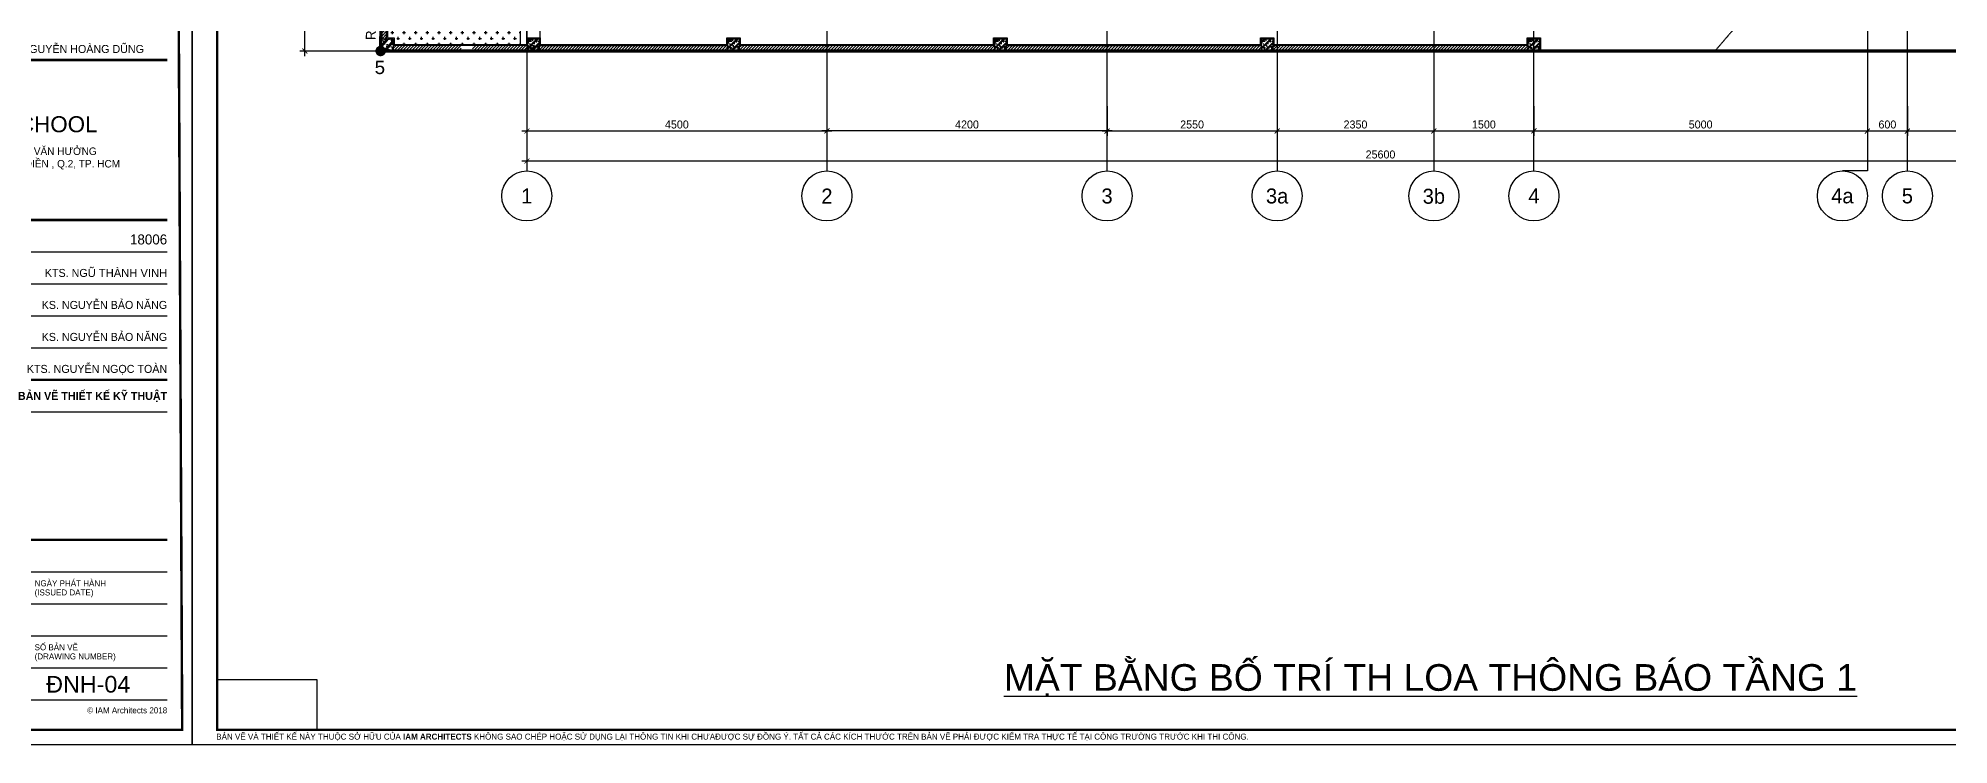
# Model space of a CAD drawing. Header units: inches. Extents: x 1721084 to 1854744, y 225101 to 488646.
# Drawn here: x 1807875 to 1836521, y 351101 to 361703 of the extents above; entities that cross this region are included whole.
import ezdxf
from ezdxf.enums import TextEntityAlignment as Align
from ezdxf.xclip import XClip

# ---------------------------------------------------------------- set-up
doc = ezdxf.new("R2010")
doc.units = ezdxf.units.IN
doc.header["$MEASUREMENT"] = 0
doc.header["$XCLIPFRAME"] = 0
for name, pattern in [('X-PL-GF$0$X-GRID-T1$0$CENTER2', [1.125, 0.75, -0.125, 0.125, -0.125]), ('X-PL-GF$0$X-PL-GF$0$DASHDOTX2', [2, 1, -0.5, 0, -0.5]), ('X-PL-GF$0$X-PL-GF$0$DASHED', [0.75, 0.5, -0.25])]:
    doc.linetypes.add(name, pattern=pattern)
for name, color, linetype in [('A-ANNO-DIM 100', 252, 'Continuous'), ('I.A.M TITLEBLOCK - A2 -H$0$A-TBLK-TEXT', 250, 'Continuous'), ('TEXT', 9, 'Continuous'), ('X-PL-GF$0$X-GRID-T1$0$A-ANNO-DIM 75', 2, 'Continuous'), ('X-PL-GF$0$X-GRID-T1$0$A-GRID', 9, 'X-PL-GF$0$X-GRID-T1$0$CENTER2'), ('X-PL-GF$0$X-GRID-T1$0$A-GRID-SYMB', 5, 'Continuous'), ('X-PL-GF$0$X-PL-GF$0$A-ANNO-DIM 75', 250, 'Continuous'), ('X-PL-GF$0$X-PL-GF$0$A-ANNO-RNAM', 250, 'Continuous'), ('X-PL-GF$0$X-PL-GF$0$A-FLOR', 250, 'Continuous'), ('X-PL-GF$0$X-PL-GF$0$A-FLOR-COLS-CONC', 250, 'Continuous'), ('X-PL-GF$0$X-PL-GF$0$A-FLOR-PATT', 250, 'Continuous'), ('X-PL-GF$0$X-PL-GF$0$A-FLOR-WALL', 250, 'Continuous'), ('X-PL-GF$0$X-PL-GF$0$A-FLOR-WALL-FNSH', 250, 'Continuous'), ('X-PL-GF$0$X-PL-GF$0$A-LAND-GRAS', 89, 'Continuous'), ('X-PL-GF$0$X-PL-GF$0$A-SECT-PATT', 250, 'Continuous'), ('X-PL-GF$0$X-PL-GF$0$A-XREF', 250, 'Continuous'), ('X-PL-GF$0$X-PL-GF$0$B-RanhHienTrang', 250, 'Continuous'), ('X-PL-GF$0$X-PL-GF$0$CGXD', 250, 'Continuous')]:
    doc.layers.add(name, color=color, linetype=linetype)
doc.layers.add('X-PL-GF$0$X-PL-GF$0$B-SoHieuDiem', color=250, linetype='Continuous', plot=False)
doc.layers.add('X-PL-GF$0$X-PL-GF$0$B-SoHieuDiem1', color=250, linetype='Continuous', plot=False)
doc.styles.add('ARIAL', font='arial.ttf')
doc.styles.add('I.A.M TITLEBLOCK - A2 -H$0$TITLE BLOCK', font='arial.ttf')
doc.styles.add('X-PL-GF$0$X-GRID-T1$0$HDUNGARC', font='vn_vni.shx')
doc.styles.add('X-PL-GF$0$X-GRID-T1$0$SYMBTEXT', font='VAVON_.TTF')
doc.styles.add('X-PL-GF$0$X-PL-GF$0$HDUNGARC', font='vn_vni.shx')
doc.styles.add('X-PL-GF$0$X-PL-GF$0$SYMBTEXT', font='VAVON_.TTF')
doc.styles.add('X-PL-GF$0$X-PL-GF$0$VHELVEB', font='VHELVEB0.TTF')
doc.dimstyles.new('X-PL-GF$0$X-GRID-T1$0$DIM-75', dxfattribs={"dimscale": 75, "dimtxt": 1.6, "dimasz": 1, "dimexe": 1, "dimexo": 1, "dimgap": 0.5, "dimtad": 1, "dimdec": 0, "dimzin": 0, "dimdsep": 46, "dimtxsty": 'X-PL-GF$0$X-GRID-T1$0$HDUNGARC', "dimblk": 'X-PL-GF$0$X-GRID-T1$0$_ArchTick', "dimcen": 2, "dimdle": 1, "dimclrd": 256, "dimclre": 9, "dimclrt": 3, "dimadec": 0, "dimazin": 0, "dimtfac": 1, "dimtdec": 0, "dimtix": 1, "dimtmove": 2, "dimatfit": 2, "dimfxl": 1, "dimtolj": 1, "dimtzin": 0, "dimarcsym": 2})
doc.dimstyles.new('X-PL-GF$0$X-PL-GF$0$DIM-75', dxfattribs={"dimscale": 75, "dimtxt": 1.8, "dimasz": 1, "dimexe": 1, "dimexo": 1, "dimgap": 0.5, "dimtad": 1, "dimdec": 0, "dimzin": 0, "dimdsep": 46, "dimtxsty": 'X-PL-GF$0$X-PL-GF$0$HDUNGARC', "dimblk": 'X-PL-GF$0$X-PL-GF$0$_ArchTick', "dimcen": 2, "dimdle": 1, "dimclrd": 256, "dimclre": 9, "dimclrt": 3, "dimadec": 0, "dimazin": 0, "dimtfac": 1, "dimtdec": 0, "dimtix": 1, "dimtmove": 2, "dimatfit": 2, "dimfxl": 1, "dimtolj": 1, "dimtzin": 0, "dimarcsym": 2})
pattern_1 = [(45, (0, -797.414), (-22.09709, 22.09709), [])]

# ---------------------------------------------------------------- blocks, each defined once
blk = doc.blocks.new('X-PL-GF$0$X-GRID-T1$0$SYMB-GRID')
blk.add_circle((0, 0), 5)
at = {"color": 2, "style": 'X-PL-GF$0$X-GRID-T1$0$SYMBTEXT', "flags": 4}
blk.add_attdef('NUM', text='', height=3, dxfattribs=at).set_placement((0, 0), align=Align.MIDDLE)
blk = doc.blocks.new('X-PL-GF$0$X-GRID-T1$0$_ArchTick')
at = {"color": 0, "linetype": 'ByBlock', "const_width": 0.15}
blk.add_lwpolyline([(-0.5, -0.48), (0.5, 0.52)], dxfattribs=at)
blk = doc.blocks.new('*D254')
at = {"layer": 'Defpoints', "color": 0, "transparency": 16777216}
for p in [(0, -3750), (4500, -3750), (4500, -4200)]:
    blk.add_point(p, dxfattribs=at)
at = {"layer": 'X-PL-GF$0$X-GRID-T1$0$A-ANNO-DIM 75', "color": 9, "lineweight": -2, "transparency": 16777216}
for p, q in [((0, -3825), (0, -4275)), ((4500, -3825), (4500, -4275))]:
    blk.add_line(p, q, dxfattribs=at)
at = {"layer": 'X-PL-GF$0$X-GRID-T1$0$A-ANNO-DIM 75', "lineweight": -2, "transparency": 16777216}
blk.add_line((-75, -4200), (4575, -4200), dxfattribs=at)
at = {"layer": 'X-PL-GF$0$X-GRID-T1$0$A-ANNO-DIM 75', "lineweight": -2, "transparency": 16777216, "xscale": 75, "yscale": 75, "zscale": 75, "rotation": 180}
blk.add_blockref('X-PL-GF$0$X-GRID-T1$0$_ArchTick', (0, -4200), dxfattribs=at)
at = {"layer": 'X-PL-GF$0$X-GRID-T1$0$A-ANNO-DIM 75', "lineweight": -2, "transparency": 16777216, "xscale": 75, "yscale": 75, "zscale": 75}
blk.add_blockref('X-PL-GF$0$X-GRID-T1$0$_ArchTick', (4500, -4200), dxfattribs=at)
at = {"layer": 'X-PL-GF$0$X-GRID-T1$0$A-ANNO-DIM 75', "color": 3, "transparency": 16777216, "insert": (2250, -4103), "char_height": 120, "attachment_point": 5, "style": 'X-PL-GF$0$X-GRID-T1$0$HDUNGARC'}
blk.add_mtext('\\A1;4500', dxfattribs=at)
blk = doc.blocks.new('*D255')
at = {"layer": 'Defpoints', "color": 0, "transparency": 16777216}
for p in [(8700, -3750), (11250, -3750), (11250, -4200)]:
    blk.add_point(p, dxfattribs=at)
at = {"layer": 'X-PL-GF$0$X-GRID-T1$0$A-ANNO-DIM 75', "color": 9, "lineweight": -2, "transparency": 16777216}
for p, q in [((8700, -3825), (8700, -4275)), ((11250, -3825), (11250, -4275))]:
    blk.add_line(p, q, dxfattribs=at)
at = {"layer": 'X-PL-GF$0$X-GRID-T1$0$A-ANNO-DIM 75', "lineweight": -2, "transparency": 16777216}
blk.add_line((8625, -4200), (11325, -4200), dxfattribs=at)
at = {"layer": 'X-PL-GF$0$X-GRID-T1$0$A-ANNO-DIM 75', "lineweight": -2, "transparency": 16777216, "xscale": 75, "yscale": 75, "zscale": 75, "rotation": 180}
blk.add_blockref('X-PL-GF$0$X-GRID-T1$0$_ArchTick', (8700, -4200), dxfattribs=at)
at = {"layer": 'X-PL-GF$0$X-GRID-T1$0$A-ANNO-DIM 75', "lineweight": -2, "transparency": 16777216, "xscale": 75, "yscale": 75, "zscale": 75}
blk.add_blockref('X-PL-GF$0$X-GRID-T1$0$_ArchTick', (11250, -4200), dxfattribs=at)
at = {"layer": 'X-PL-GF$0$X-GRID-T1$0$A-ANNO-DIM 75', "color": 3, "transparency": 16777216, "insert": (9975, -4103), "char_height": 120, "attachment_point": 5, "style": 'X-PL-GF$0$X-GRID-T1$0$HDUNGARC'}
blk.add_mtext('\\A1;2550', dxfattribs=at)
blk = doc.blocks.new('*D256')
at = {"layer": 'Defpoints', "color": 0, "transparency": 16777216}
for p in [(15100, -3750), (20100, -3750), (20100, -4200)]:
    blk.add_point(p, dxfattribs=at)
at = {"layer": 'X-PL-GF$0$X-GRID-T1$0$A-ANNO-DIM 75', "color": 9, "lineweight": -2, "transparency": 16777216}
for p, q in [((15100, -3825), (15100, -4275)), ((20100, -3825), (20100, -4275))]:
    blk.add_line(p, q, dxfattribs=at)
at = {"layer": 'X-PL-GF$0$X-GRID-T1$0$A-ANNO-DIM 75', "lineweight": -2, "transparency": 16777216}
blk.add_line((15025, -4200), (20175, -4200), dxfattribs=at)
at = {"layer": 'X-PL-GF$0$X-GRID-T1$0$A-ANNO-DIM 75', "lineweight": -2, "transparency": 16777216, "xscale": 75, "yscale": 75, "zscale": 75, "rotation": 180}
blk.add_blockref('X-PL-GF$0$X-GRID-T1$0$_ArchTick', (15100, -4200), dxfattribs=at)
at = {"layer": 'X-PL-GF$0$X-GRID-T1$0$A-ANNO-DIM 75', "lineweight": -2, "transparency": 16777216, "xscale": 75, "yscale": 75, "zscale": 75}
blk.add_blockref('X-PL-GF$0$X-GRID-T1$0$_ArchTick', (20100, -4200), dxfattribs=at)
at = {"layer": 'X-PL-GF$0$X-GRID-T1$0$A-ANNO-DIM 75', "color": 3, "transparency": 16777216, "insert": (17600, -4103), "char_height": 120, "attachment_point": 5, "style": 'X-PL-GF$0$X-GRID-T1$0$HDUNGARC'}
blk.add_mtext('\\A1;5000', dxfattribs=at)
blk = doc.blocks.new('*D257')
at = {"layer": 'Defpoints', "color": 0, "transparency": 16777216}
for p in [(20700, -3750), (22800, -3750), (22800, -4200)]:
    blk.add_point(p, dxfattribs=at)
at = {"layer": 'X-PL-GF$0$X-GRID-T1$0$A-ANNO-DIM 75', "color": 9, "lineweight": -2, "transparency": 16777216}
for p, q in [((20700, -3825), (20700, -4275)), ((22800, -3825), (22800, -4275))]:
    blk.add_line(p, q, dxfattribs=at)
at = {"layer": 'X-PL-GF$0$X-GRID-T1$0$A-ANNO-DIM 75', "lineweight": -2, "transparency": 16777216}
blk.add_line((20625, -4200), (22875, -4200), dxfattribs=at)
at = {"layer": 'X-PL-GF$0$X-GRID-T1$0$A-ANNO-DIM 75', "lineweight": -2, "transparency": 16777216, "xscale": 75, "yscale": 75, "zscale": 75, "rotation": 180}
blk.add_blockref('X-PL-GF$0$X-GRID-T1$0$_ArchTick', (20700, -4200), dxfattribs=at)
at = {"layer": 'X-PL-GF$0$X-GRID-T1$0$A-ANNO-DIM 75', "lineweight": -2, "transparency": 16777216, "xscale": 75, "yscale": 75, "zscale": 75}
blk.add_blockref('X-PL-GF$0$X-GRID-T1$0$_ArchTick', (22800, -4200), dxfattribs=at)
at = {"layer": 'X-PL-GF$0$X-GRID-T1$0$A-ANNO-DIM 75', "color": 3, "transparency": 16777216, "insert": (21750, -4103), "char_height": 120, "attachment_point": 5, "style": 'X-PL-GF$0$X-GRID-T1$0$HDUNGARC'}
blk.add_mtext('\\A1;2100', dxfattribs=at)
blk = doc.blocks.new('*D258')
at = {"layer": 'Defpoints', "color": 0, "transparency": 16777216}
for p in [(0, -3750), (25600, -3750), (25600, -4650)]:
    blk.add_point(p, dxfattribs=at)
at = {"layer": 'X-PL-GF$0$X-GRID-T1$0$A-ANNO-DIM 75', "color": 9, "lineweight": -2, "transparency": 16777216}
for p, q in [((0, -3825), (0, -4725)), ((25600, -3825), (25600, -4725))]:
    blk.add_line(p, q, dxfattribs=at)
at = {"layer": 'X-PL-GF$0$X-GRID-T1$0$A-ANNO-DIM 75', "lineweight": -2, "transparency": 16777216}
blk.add_line((-75, -4650), (25675, -4650), dxfattribs=at)
at = {"layer": 'X-PL-GF$0$X-GRID-T1$0$A-ANNO-DIM 75', "lineweight": -2, "transparency": 16777216, "xscale": 75, "yscale": 75, "zscale": 75, "rotation": 180}
blk.add_blockref('X-PL-GF$0$X-GRID-T1$0$_ArchTick', (0, -4650), dxfattribs=at)
at = {"layer": 'X-PL-GF$0$X-GRID-T1$0$A-ANNO-DIM 75', "lineweight": -2, "transparency": 16777216, "xscale": 75, "yscale": 75, "zscale": 75}
blk.add_blockref('X-PL-GF$0$X-GRID-T1$0$_ArchTick', (25600, -4650), dxfattribs=at)
at = {"layer": 'X-PL-GF$0$X-GRID-T1$0$A-ANNO-DIM 75', "color": 3, "transparency": 16777216, "insert": (12800, -4553), "char_height": 120, "attachment_point": 5, "style": 'X-PL-GF$0$X-GRID-T1$0$HDUNGARC'}
blk.add_mtext('\\A1;25600', dxfattribs=at)
blk = doc.blocks.new('*D268')
at = {"layer": 'Defpoints', "color": 0, "transparency": 16777216}
for p in [(4500, -3750), (8700, -3750), (4500, -4200)]:
    blk.add_point(p, dxfattribs=at)
at = {"layer": 'X-PL-GF$0$X-GRID-T1$0$A-ANNO-DIM 75', "color": 9, "lineweight": -2, "transparency": 16777216}
for p, q in [((4500, -3825), (4500, -4275)), ((8700, -3825), (8700, -4275))]:
    blk.add_line(p, q, dxfattribs=at)
at = {"layer": 'X-PL-GF$0$X-GRID-T1$0$A-ANNO-DIM 75', "lineweight": -2, "transparency": 16777216}
blk.add_line((8775, -4200), (4425, -4200), dxfattribs=at)
at = {"layer": 'X-PL-GF$0$X-GRID-T1$0$A-ANNO-DIM 75', "lineweight": -2, "transparency": 16777216, "xscale": 75, "yscale": 75, "zscale": 75, "rotation": 180}
blk.add_blockref('X-PL-GF$0$X-GRID-T1$0$_ArchTick', (4500, -4200), dxfattribs=at)
at = {"layer": 'X-PL-GF$0$X-GRID-T1$0$A-ANNO-DIM 75', "lineweight": -2, "transparency": 16777216, "xscale": 75, "yscale": 75, "zscale": 75}
blk.add_blockref('X-PL-GF$0$X-GRID-T1$0$_ArchTick', (8700, -4200), dxfattribs=at)
at = {"layer": 'X-PL-GF$0$X-GRID-T1$0$A-ANNO-DIM 75', "color": 3, "transparency": 16777216, "insert": (6600, -4103), "char_height": 120, "attachment_point": 5, "style": 'X-PL-GF$0$X-GRID-T1$0$HDUNGARC'}
blk.add_mtext('\\A1;4200', dxfattribs=at)
blk = doc.blocks.new('*D278')
at = {"layer": 'Defpoints', "color": 0, "transparency": 16777216}
for p in [(11250, -3750), (13600, -3750), (13600, -4200)]:
    blk.add_point(p, dxfattribs=at)
at = {"layer": 'X-PL-GF$0$X-GRID-T1$0$A-ANNO-DIM 75', "color": 9, "lineweight": -2, "transparency": 16777216}
for p, q in [((11250, -3825), (11250, -4275)), ((13600, -3825), (13600, -4275))]:
    blk.add_line(p, q, dxfattribs=at)
at = {"layer": 'X-PL-GF$0$X-GRID-T1$0$A-ANNO-DIM 75', "lineweight": -2, "transparency": 16777216}
blk.add_line((11175, -4200), (13675, -4200), dxfattribs=at)
at = {"layer": 'X-PL-GF$0$X-GRID-T1$0$A-ANNO-DIM 75', "lineweight": -2, "transparency": 16777216, "xscale": 75, "yscale": 75, "zscale": 75, "rotation": 180}
blk.add_blockref('X-PL-GF$0$X-GRID-T1$0$_ArchTick', (11250, -4200), dxfattribs=at)
at = {"layer": 'X-PL-GF$0$X-GRID-T1$0$A-ANNO-DIM 75', "lineweight": -2, "transparency": 16777216, "xscale": 75, "yscale": 75, "zscale": 75}
blk.add_blockref('X-PL-GF$0$X-GRID-T1$0$_ArchTick', (13600, -4200), dxfattribs=at)
at = {"layer": 'X-PL-GF$0$X-GRID-T1$0$A-ANNO-DIM 75', "color": 3, "transparency": 16777216, "insert": (12425, -4103), "char_height": 120, "attachment_point": 5, "style": 'X-PL-GF$0$X-GRID-T1$0$HDUNGARC'}
blk.add_mtext('\\A1;2350', dxfattribs=at)
blk = doc.blocks.new('*D279')
at = {"layer": 'Defpoints', "color": 0, "transparency": 16777216}
for p in [(13600, -3750), (15100, -3750), (15100, -4200)]:
    blk.add_point(p, dxfattribs=at)
at = {"layer": 'X-PL-GF$0$X-GRID-T1$0$A-ANNO-DIM 75', "color": 9, "lineweight": -2, "transparency": 16777216}
for p, q in [((13600, -3825), (13600, -4275)), ((15100, -3825), (15100, -4275))]:
    blk.add_line(p, q, dxfattribs=at)
at = {"layer": 'X-PL-GF$0$X-GRID-T1$0$A-ANNO-DIM 75', "lineweight": -2, "transparency": 16777216}
blk.add_line((13525, -4200), (15175, -4200), dxfattribs=at)
at = {"layer": 'X-PL-GF$0$X-GRID-T1$0$A-ANNO-DIM 75', "lineweight": -2, "transparency": 16777216, "xscale": 75, "yscale": 75, "zscale": 75, "rotation": 180}
blk.add_blockref('X-PL-GF$0$X-GRID-T1$0$_ArchTick', (13600, -4200), dxfattribs=at)
at = {"layer": 'X-PL-GF$0$X-GRID-T1$0$A-ANNO-DIM 75', "lineweight": -2, "transparency": 16777216, "xscale": 75, "yscale": 75, "zscale": 75}
blk.add_blockref('X-PL-GF$0$X-GRID-T1$0$_ArchTick', (15100, -4200), dxfattribs=at)
at = {"layer": 'X-PL-GF$0$X-GRID-T1$0$A-ANNO-DIM 75', "color": 3, "transparency": 16777216, "insert": (14350, -4103), "char_height": 120, "attachment_point": 5, "style": 'X-PL-GF$0$X-GRID-T1$0$HDUNGARC'}
blk.add_mtext('\\A1;1500', dxfattribs=at)
blk = doc.blocks.new('*D276')
at = {"layer": 'Defpoints', "color": 0, "transparency": 16777216}
for p in [(20100, -3750), (20700, -3750), (20700, -4200)]:
    blk.add_point(p, dxfattribs=at)
at = {"layer": 'X-PL-GF$0$X-GRID-T1$0$A-ANNO-DIM 75', "color": 9, "lineweight": -2, "transparency": 16777216}
for p, q in [((20100, -3825), (20100, -4275)), ((20700, -3825), (20700, -4275))]:
    blk.add_line(p, q, dxfattribs=at)
at = {"layer": 'X-PL-GF$0$X-GRID-T1$0$A-ANNO-DIM 75', "lineweight": -2, "transparency": 16777216}
blk.add_line((20025, -4200), (20775, -4200), dxfattribs=at)
at = {"layer": 'X-PL-GF$0$X-GRID-T1$0$A-ANNO-DIM 75', "lineweight": -2, "transparency": 16777216, "xscale": 75, "yscale": 75, "zscale": 75, "rotation": 180}
blk.add_blockref('X-PL-GF$0$X-GRID-T1$0$_ArchTick', (20100, -4200), dxfattribs=at)
at = {"layer": 'X-PL-GF$0$X-GRID-T1$0$A-ANNO-DIM 75', "lineweight": -2, "transparency": 16777216, "xscale": 75, "yscale": 75, "zscale": 75}
blk.add_blockref('X-PL-GF$0$X-GRID-T1$0$_ArchTick', (20700, -4200), dxfattribs=at)
at = {"layer": 'X-PL-GF$0$X-GRID-T1$0$A-ANNO-DIM 75', "color": 3, "transparency": 16777216, "insert": (20400, -4103), "char_height": 120, "attachment_point": 5, "style": 'X-PL-GF$0$X-GRID-T1$0$HDUNGARC'}
blk.add_mtext('\\A1;600', dxfattribs=at)
blk = doc.blocks.new('X-PL-GF$0$X-PL-GF$0$RANH DAT')
at = {"color": 20, "linetype": 'X-PL-GF$0$X-PL-GF$0$DASHDOTX2', "ltscale": 4, "const_width": 50}
blk.add_lwpolyline([(-11627, -102), (-11627, -102), (0, 0), (992, 14374), (-5111, 14734), (-10634, 15060), (-41580, 16886), (-41828, -102), (-17867, -102), (-11627, -102)], dxfattribs=at)
at = {"layer": 'X-PL-GF$0$X-PL-GF$0$B-SoHieuDiem1', "const_width": 78.4}
blk.add_lwpolyline([(-41867, -100, 1), (-41789, -105, 1)], format="xyb", close=True, dxfattribs=at)
at = {"layer": 'X-PL-GF$0$X-PL-GF$0$A-ANNO-RNAM', "insert": (-41967, 574), "char_height": 150, "width": 5649.76, "attachment_point": 5, "rotation": 89, "style": 'X-PL-GF$0$X-PL-GF$0$SYMBTEXT'}
blk.add_mtext('RANH ÑAÁT', dxfattribs=at)
at = {"layer": 'X-PL-GF$0$X-PL-GF$0$B-SoHieuDiem', "style": 'X-PL-GF$0$X-PL-GF$0$VHELVEB'}
blk.add_text('5', height=200, dxfattribs=at).set_placement((-41917, -448))
blk = doc.blocks.new('X-PL-GF$0$X-PL-GF$0$_ArchTick')
at = {"color": 0, "linetype": 'ByBlock', "const_width": 0.15}
blk.add_lwpolyline([(-0.5, -0.48), (0.5, 0.52)], dxfattribs=at)
blk = doc.blocks.new('*D693')
at = {"layer": 'Defpoints', "color": 0, "transparency": 16777216}
for p in [(-3329, -1000), (-2174, -1000), (-2191, -3000)]:
    blk.add_point(p, dxfattribs=at)
at = {"layer": 'X-PL-GF$0$X-PL-GF$0$A-ANNO-DIM 75', "color": 9, "lineweight": -2, "transparency": 16777216}
for p, q in [((-2249, -1000), (-3404, -1000)), ((-2266, -3000), (-3404, -3000))]:
    blk.add_line(p, q, dxfattribs=at)
at = {"layer": 'X-PL-GF$0$X-PL-GF$0$A-ANNO-DIM 75', "lineweight": -2, "transparency": 16777216}
blk.add_line((-3329, -3075), (-3329, -925), dxfattribs=at)
at = {"layer": 'X-PL-GF$0$X-PL-GF$0$A-ANNO-DIM 75', "lineweight": -2, "transparency": 16777216, "xscale": 75, "yscale": 75, "zscale": 75}
for p, rotation in [((-3329, -1000), 90), ((-3329, -3000), 270)]:
    blk.add_blockref('X-PL-GF$0$X-PL-GF$0$_ArchTick', p, dxfattribs=dict(at, rotation=rotation))
at = {"layer": 'X-PL-GF$0$X-PL-GF$0$A-ANNO-DIM 75', "color": 3, "transparency": 16777216, "insert": (-3434, -2000), "char_height": 135, "attachment_point": 5, "rotation": 90, "style": 'X-PL-GF$0$X-PL-GF$0$HDUNGARC'}
blk.add_mtext('\\A1;2000', dxfattribs=at)
blk = doc.blocks.new('I.A.M TITLEBLOCK - A2 -H')
at = {"const_width": 0.5}
blk.add_lwpolyline([(5, 3), (592, 3), (590, 417), (5, 417)], close=True, dxfattribs=at)
for points in [[(534, 137), (589, 137)], [(534, 105), (589, 105)], [(534, 73), (589, 73)], [(534, 41), (589, 41)]]:
    blk.add_lwpolyline(points, dxfattribs=at)
at = {"color": 2}
for points in [[(534, 98.6), (589, 98.6)], [(534, 92.2), (589, 92.2)], [(534, 85.8), (589, 85.8)], [(534, 79.4), (589, 79.4)], [(534, 73), (589, 73)], [(534, 66.6), (589, 66.6)], [(534, 34.6), (589, 34.6)], [(534, 28.2), (589, 28.2)], [(534, 21.8), (589, 21.8)], [(534, 15.4), (589, 15.4)], [(534, 9), (589, 9)]]:
    blk.add_lwpolyline(points, dxfattribs=at)
at = {"layer": 'Defpoints'}
blk.add_lwpolyline([(0, 420), (594, 420), (594, 0), (0, 0)], close=True, dxfattribs=at)
at = {"layer": 'Defpoints', "color": 8}
blk.add_lwpolyline([(5, 3), (25, 3), (25, 13), (5, 13)], close=True, dxfattribs=at)
at = {"layer": 'Defpoints', "color": 2, "lineweight": 0, "insert": (589, 70.6), "char_height": 1.6, "width": 56.5421, "attachment_point": 3, "style": 'I.A.M TITLEBLOCK - A2 -H$0$TITLE BLOCK'}
blk.add_mtext('{\\fVNI-Avo|b1|i0|c0|p2;\\C7;BAÛN VEÕ THIEÁT KEÁ KYÕ THUAÄT }', dxfattribs=at)
at = {"layer": 'I.A.M TITLEBLOCK - A2 -H$0$A-TBLK-TEXT', "color": 2, "lineweight": 0, "style": 'I.A.M TITLEBLOCK - A2 -H$0$TITLE BLOCK'}
for s, insert, char_height, width, attachment_point in [('{\\fVNI-Avo|b0|i0|c0|p2;\\H0.75x;\\C7;TOÅNG GIAÙM ÑOÁC\\H1.333x;  \\C2;NGUYEÃN HOAØNG DUÕNG}', (584.36, 140), 1.6, 73.1889, 3), ('\\pt2;{\\fVNI-Avo|b0|i0|c0|p2;\\C7;18006}', (589, 102.1), 2, 46.5421, 3), ('{\\fVNI-Avo|b0|i0|c0|p2;KTS. NG}Ũ THÀNH VINH', (589, 95.2), 1.6, 46.5421, 3), ('{\\fVNI-Avo|b0|i0|c0|p2;KS. NGUYEÃN BAÛO NAÊNG}', (589, 88.8), 1.6, 46.5421, 3), ('{\\fVNI-Avo|b0|i0|c0|p2;KS. NGUYEÃN BAÛO NAÊNG}', (589, 82.4), 1.6, 46.5421, 3), ('{\\fVNI-Avo|b0|i0|c0|p0;KTS. NGUYEÃN NGOÏC TOAØN}', (589, 76), 1.6, 46.5421, 3), ('\\pt1.2;{\\fVNI-Avo|b0|i0|c0|p2;\\C7;(ISSUED DATE)}', (562.5, 30.3), 1.2, 22.2752, 4), ('\\pt1.2;{\\fVNI-Avo|b0|i0|c0|p2;NGAØY PHAÙT HAØNH}', (562.5, 32.3), 1.2, 22.2752, 4), ('\\pt1.2;{\\fVNI-Avo|b0|i0|c0|p2;SOÁ BAÛN VEÕ}', (562.5, 19.5), 1.2, 22.2752, 4), ('\\pt1.2;{\\fVNI-Avo|b0|i0|c0|p2;\\C7;(DRAWING NUMBER)}', (562.5, 17.5), 1.2, 22.2752, 4), ('\\pt1.8;{\\fVNI-Avo|b0|i0|c0|p2;BAÛN VEÕ VAØ THIEÁT KEÁ NAØY THUOÄC SÔÛ HÖÕU CUÛA \\fVNI-Avo|b1|i0|c0|p2;IAM ARCHITECTS\\fVNI-Avo|b0|i0|c0|p2; KHOÂNG SAO CHEÙP HOAËC SÖÛ DUÏNG LAÏI THOÂNG TIN KHI CHÖAÑÖÔÏC SÖÏ ÑOÀNG YÙ. TAÁT CAÛ CAÙC KÍCH THÖÔÙC TREÂN BAÛN VEÕ PHAÛI ÑÖÔÏC KIEÅM TRA THÖÏC TEÁ TAÏI COÂNG TRÖÔØNG TRÖÔÙC KHI THI COÂNG.}', (4.81, 2.24), 1.2, 216.8663, 1)]:
    blk.add_mtext(s, dxfattribs=dict(at, insert=insert, char_height=char_height, width=width, attachment_point=attachment_point))
at = {"layer": 'I.A.M TITLEBLOCK - A2 -H$0$A-TBLK-TEXT', "color": 7, "width": 60, "attachment_point": 2, "style": 'I.A.M TITLEBLOCK - A2 -H$0$TITLE BLOCK'}
for s, insert, char_height in [('BIS SCHOOL', (561.41, 125.75), 3.2), ('{\\fVNI-Avo|b0|i0|c0|p0;242 NGUYEÃN VAÊN HÖÔÛNG \\PPHÖÔØNG THAÛO ÑIEÀN , Q.2, TP. HCM}', (562.1, 119.5), 1.5)]:
    blk.add_mtext(s, dxfattribs=dict(at, insert=insert, char_height=char_height))
at = {"layer": 'I.A.M TITLEBLOCK - A2 -H$0$A-TBLK-TEXT', "color": 2, "insert": (589, 7.5), "char_height": 1.2, "width": 21, "attachment_point": 3, "style": 'I.A.M TITLEBLOCK - A2 -H$0$TITLE BLOCK'}
blk.add_mtext('{\\fVNI-Avo|b0|i0|c0|p0;© IAM Architects 2018}', dxfattribs=at)
blk = doc.blocks.new('X-PL-GF$0$X-GRID-T1')
at = {"layer": 'X-PL-GF$0$X-GRID-T1$0$A-GRID', "ltscale": 8}
for p, q in [((0, 15788.2), (0, -4800)), ((4500, 15788.2), (4500, -4800)), ((8700, -4800), (8700, 15788.2)), ((15100, -4800), (15100, 15788.2)), ((20700, -4800), (20700, 15788.2))]:
    blk.add_line(p, q, dxfattribs=at)
for points in [[(11250, 4500), (11250, -4800)], [(13600, 4500), (13600, -4800)], [(20100, 1100), (20100, -4800), (19725, -4800)]]:
    blk.add_lwpolyline(points, dxfattribs=at)
at = {"layer": 'X-PL-GF$0$X-GRID-T1$0$A-GRID-SYMB'}
ref = blk.add_blockref('X-PL-GF$0$X-GRID-T1$0$SYMB-GRID', (0, -5175), dxfattribs=dict(at, xscale=75, yscale=75, zscale=75))
ref.add_attrib('NUM', '1', dxfattribs={"layer": '0', "color": 2, "height": 225, "style": 'X-PL-GF$0$X-GRID-T1$0$SYMBTEXT'}).set_placement((0, -5175), align=Align.MIDDLE)
ref = blk.add_blockref('X-PL-GF$0$X-GRID-T1$0$SYMB-GRID', (4500, -5175), dxfattribs=dict(at, xscale=75, yscale=75, zscale=75))
ref.add_attrib('NUM', '2', dxfattribs={"layer": '0', "color": 2, "height": 225, "style": 'X-PL-GF$0$X-GRID-T1$0$SYMBTEXT'}).set_placement((4500, -5175), align=Align.MIDDLE)
ref = blk.add_blockref('X-PL-GF$0$X-GRID-T1$0$SYMB-GRID', (8700, -5175), dxfattribs=dict(at, xscale=75, yscale=75, zscale=75))
ref.add_attrib('NUM', '3', dxfattribs={"layer": '0', "color": 2, "height": 225, "style": 'X-PL-GF$0$X-GRID-T1$0$SYMBTEXT'}).set_placement((8700, -5175), align=Align.MIDDLE)
ref = blk.add_blockref('X-PL-GF$0$X-GRID-T1$0$SYMB-GRID', (11250, -5175), dxfattribs=dict(at, xscale=75, yscale=75, zscale=75))
ref.add_attrib('NUM', '3a', dxfattribs={"layer": '0', "color": 2, "height": 225, "style": 'X-PL-GF$0$X-GRID-T1$0$SYMBTEXT'}).set_placement((11250, -5175), align=Align.MIDDLE)
ref = blk.add_blockref('X-PL-GF$0$X-GRID-T1$0$SYMB-GRID', (13600, -5175), dxfattribs=dict(at, xscale=75, yscale=75, zscale=75))
ref.add_attrib('NUM', '3b', dxfattribs={"layer": '0', "color": 2, "height": 225, "style": 'X-PL-GF$0$X-GRID-T1$0$SYMBTEXT'}).set_placement((13600, -5175), align=Align.MIDDLE)
ref = blk.add_blockref('X-PL-GF$0$X-GRID-T1$0$SYMB-GRID', (15100, -5175), dxfattribs=dict(at, xscale=75, yscale=75, zscale=75))
ref.add_attrib('NUM', '4', dxfattribs={"layer": '0', "color": 2, "height": 225, "style": 'X-PL-GF$0$X-GRID-T1$0$SYMBTEXT'}).set_placement((15100, -5175), align=Align.MIDDLE)
ref = blk.add_blockref('X-PL-GF$0$X-GRID-T1$0$SYMB-GRID', (19725, -5175), dxfattribs=dict(at, xscale=75, yscale=75, zscale=75))
ref.add_attrib('NUM', '4a', dxfattribs={"layer": '0', "color": 2, "height": 225, "style": 'X-PL-GF$0$X-GRID-T1$0$SYMBTEXT'}).set_placement((19725, -5175), align=Align.MIDDLE)
ref = blk.add_blockref('X-PL-GF$0$X-GRID-T1$0$SYMB-GRID', (20700, -5175), dxfattribs=dict(at, xscale=75, yscale=75, zscale=75))
ref.add_attrib('NUM', '5', dxfattribs={"layer": '0', "color": 2, "height": 225, "style": 'X-PL-GF$0$X-GRID-T1$0$SYMBTEXT'}).set_placement((20700, -5175), align=Align.MIDDLE)
at = {"layer": 'X-PL-GF$0$X-GRID-T1$0$A-ANNO-DIM 75'}
for base, p1, p2, picture, middle in [((4500, -4200), (0, -3750), (4500, -3750), '*D254', (2250, -4102.5)), ((25600, -4650), (0, -3750), (25600, -3750), '*D258', (12800, -4552.5)), ((11250, -4200), (8700, -3750), (11250, -3750), '*D255', (9975, -4102.5)), ((13600, -4200), (11250, -3750), (13600, -3750), '*D278', (12425, -4102.5)), ((15100, -4200), (13600, -3750), (15100, -3750), '*D279', (14350, -4102.5)), ((20100, -4200), (15100, -3750), (20100, -3750), '*D256', (17600, -4102.5)), ((20700, -4200), (20100, -3750), (20700, -3750), '*D276', (20400, -4102.5)), ((22800, -4200), (20700, -3750), (22800, -3750), '*D257', (21750, -4102.5))]:
    dim = blk.add_linear_dim(base=base, p1=p1, p2=p2, dimstyle='X-PL-GF$0$X-GRID-T1$0$DIM-75', dxfattribs=at)
    dim.commit()
    dim.dimension.update_dxf_attribs({"geometry": picture, "text_midpoint": middle})
dim = blk.add_linear_dim(base=(4500, -4200), p1=(8700, -3750), p2=(4500, -3750), angle=180, dimstyle='X-PL-GF$0$X-GRID-T1$0$DIM-75', dxfattribs=at)
dim.commit()
dim.dimension.update_dxf_attribs({"geometry": '*D268', "text_midpoint": (6600, -4102.5)})
blk = doc.blocks.new('X-PL-GF')
at = {"layer": 'X-PL-GF$0$X-PL-GF$0$A-FLOR-PATT'}
h = blk.add_hatch(dxfattribs=at)
h.set_pattern_fill('ANSI31', color=250, scale=250)
h.paths.add_polyline_path([(-1908.8, 3691.6), (-2078.8, 3694.1), (-2125.6, 479.4), (-1955.6, 476.9)])
h.paths.add_polyline_path([(-2075.8, 3894.1), (-1905.9, 3891.6), (-1859.3, 7091.2), (-2029.2, 7093.7)])
h.paths.add_polyline_path([(-1809.5, 10505.9), (-1979.5, 10508.3), (-2026.3, 7293.7), (-1856.3, 7291.2)])
h.paths.add_polyline_path([(-1861.6, 13798), (-1931.5, 13802.2), (-1977, 10678.3), (-1907, 10677.3)])
h.paths.add_polyline_path([(-2103.6, -2815), (-2058.1, 308.4), (-2128.1, 309.4), (-2173.6, -2815)])
h = blk.add_hatch(dxfattribs=at)
h.set_pattern_fill('ANSI31', color=250, scale=250)
h.paths.add_polyline_path([(-985, -2915), (-2005, -2915), (-2006, -2985), (-985, -2985)])
h = blk.add_hatch(dxfattribs=at)
h.set_pattern_fill('ANSI31', color=250, scale=250)
h.set_pattern_definition(pattern_1)
h.paths.add_polyline_path([(-815, -2915), (3015, -2915), (3015, -2985), (-815, -2985)])
h = blk.add_hatch(dxfattribs=at)
h.set_pattern_fill('ANSI31', color=250, scale=250)
h.set_pattern_definition(pattern_1)
h.paths.add_polyline_path([(7015, -2915), (3185, -2915), (3185, -2985), (7015, -2985)])
h = blk.add_hatch(dxfattribs=at)
h.set_pattern_fill('ANSI31', color=250, scale=250)
h.set_pattern_definition(pattern_1)
h.paths.add_polyline_path([(7185, -2915), (11015, -2915), (11015, -2985), (7185, -2985)])
h = blk.add_hatch(dxfattribs=at)
h.set_pattern_fill('ANSI31', color=250, scale=250)
h.set_pattern_definition(pattern_1)
h.paths.add_polyline_path([(15015, -2915), (11185, -2915), (11185, -2985), (15015, -2985)])
at = {"layer": 'X-PL-GF$0$X-PL-GF$0$A-LAND-GRAS', "ltscale": 40}
h = blk.add_hatch(dxfattribs=at)
h.set_pattern_fill('CROSS', color=256, scale=350)
h.set_pattern_definition([(0, (-100, -2300), (87.5, 87.5), [43.75, -131.25]), (90, (-78.125, -2321.875), (-87.5, 87.5), [43.75, -131.25])])
h.paths.add_polyline_path([(-2087.8, -2798.6), (-1988.3, -2800), (-1989.8, -2898.6), (-100, -2900), (-100, -2300), (-2081.8, -2298.5)])
at = {"layer": 'X-PL-GF$0$X-PL-GF$0$A-SECT-PATT'}
h = blk.add_hatch(dxfattribs=at)
h.set_pattern_fill('!BTCT', color=256, scale=20, angle=4, pattern_type=2)
h.set_pattern_definition([(54, (0, 0), (143.978, -2.513), [15, -165]), (359, (0, 0), (-38.177, 148.136), [12, -132]), (104.4514, (12, -0.21), (105.8015, 145.623), [12.748, -140.2284]), (50.184, (-2.79, 39.9), (215.2375, -18.134), [22.5, -247.5]), (100.6356, (15.15, 38.4), (172.887, 207.389), [19.122, -210.343]), (355.184, (-2.8, 39.9), (172.887, 207.389), [18, -198]), (25, (17.86, 31.32), (124.7077, -72), [15, -165]), (330, (17.86, 31.32), (38.428, 148.071), [12, -132]), (75.4514, (28.25, 25.32), (163.1355, 76.071), [12.748, -140.2284]), (41.5, (0, 0), (-2.21825, 66.5862), [0, -130.4, 0, -134, 0, -132.5]), (11.5, (0, 0), (46.9832, 82.3603), [0, -76.4, 0, -127.4, 0, -50.5]), (331.5, (-44.49, -3.11), (106.8191, 2.9475), [0, -50, 0, -156, 0, -207]), (321.5, (-64.44, -4.51), (114.9565, 28.1084), [0, -65, 0, -103.6, 0, -147]), (49, (0, 0), (-64.1503, 55.765), []), (49, (-1.71, 24.44), (-64.1503, 55.765), [])])
h.paths.add_polyline_path([(-2174.6, -2882.5), (-2176.1, -2985), (-2006, -2985), (-2004.6, -2885)])
h.paths.add_polyline_path([(-2003.6, -2817.5), (-2173.6, -2815), (-2174.6, -2882.5), (-2004.6, -2885)])
h = blk.add_hatch(dxfattribs=at)
h.set_pattern_fill('!BTCT', color=256, scale=15, pattern_type=2)
h.set_pattern_definition([(50, (-1808.73, 0), (107.589, -9.4128), [11.25, -123.75]), (355, (-1808.73, 0), (-20.8127, 112.8288), [9, -99]), (100.4514, (-1799.77, -0.78), (86.7764, 103.416), [9.561, -105.1713]), (46.184, (-1808.73, 30), (160.086, -24.828), [16.875, -185.625]), (96.6356, (-1795.4, 27.93), (140.1994, 146.118), [14.3415, -157.757]), (351.184, (-1808.73, 30), (140.199, 146.118), [13.5, -148.5]), (21, (-1793.73, 22.5), (89.536, -60.3928), [11.25, -123.75]), (326, (-1793.73, 22.5), (36.4973, 108.7725), [9, -99]), (71.4514, (-1786.27, 17.47), (126.0334, 48.3796), [9.561, -105.1713]), (37.5, (-1808.734, 0), (1.82398, 49.93408), [0, -97.8, 0, -100.5, 0, -99.375]), (7.5, (-1808.734, 0), (39.4604, 59.16176), [0, -57.3, 0, -95.55, 0, -37.875]), (327.5, (-1842.184, 0), (80.07337, -3.38323), [0, -37.5, 0, -117, 0, -155.25]), (317.5, (-1857.184, 0), (87.4779, 15.0157), [0, -48.75, 0, -77.7, 0, -110.25]), (45, (-1808.734, 0), (-45.0781, 45.0781), []), (45, (-1808.734, 18.375), (-45.0781, 45.0781), [])])
h.paths.add_polyline_path([(100, -2815), (15, -2815), (15, -2985), (100, -2985)])
h.paths.add_polyline_path([(185, -2815), (100, -2815), (100, -2985), (185, -2985)])
h = blk.add_hatch(dxfattribs=at)
h.set_pattern_fill('!BTCT', color=256, scale=15, pattern_type=2)
h.set_pattern_definition([(50, (1191.27, 0), (107.589, -9.4128), [11.25, -123.75]), (355, (1191.27, 0), (-20.8127, 112.8288), [9, -99]), (100.4514, (1200.23, -0.78), (86.7764, 103.416), [9.561, -105.1713]), (46.184, (1191.27, 30), (160.086, -24.828), [16.875, -185.625]), (96.6356, (1204.6, 27.93), (140.1994, 146.118), [14.3415, -157.757]), (351.184, (1191.27, 30), (140.199, 146.118), [13.5, -148.5]), (21, (1206.27, 22.5), (89.536, -60.3928), [11.25, -123.75]), (326, (1206.27, 22.5), (36.4973, 108.7725), [9, -99]), (71.4514, (1213.73, 17.47), (126.0334, 48.3796), [9.561, -105.1713]), (37.5, (1191.266, 0), (1.82398, 49.93408), [0, -97.8, 0, -100.5, 0, -99.375]), (7.5, (1191.266, 0), (39.4604, 59.16176), [0, -57.3, 0, -95.55, 0, -37.875]), (327.5, (1157.816, 0), (80.07337, -3.38323), [0, -37.5, 0, -117, 0, -155.25]), (317.5, (1142.816, 0), (87.4779, 15.0157), [0, -48.75, 0, -77.7, 0, -110.25]), (45, (1191.266, 0), (-45.0781, 45.0781), []), (45, (1191.266, 18.375), (-45.0781, 45.0781), [])])
h.paths.add_polyline_path([(3100, -2815), (3015, -2815), (3015, -2985), (3100, -2985)])
h.paths.add_polyline_path([(3185, -2815), (3100, -2815), (3100, -2985), (3185, -2985)])
h = blk.add_hatch(dxfattribs=at)
h.set_pattern_fill('!BTCT', color=256, scale=15, pattern_type=2)
h.set_pattern_definition([(50, (5191.27, 6e-08), (107.589, -9.4128), [11.25, -123.75]), (355, (5191.27, 6e-08), (-20.8127, 112.8288), [9, -99]), (100.4514, (5200.23, -0.78), (86.7764, 103.416), [9.561, -105.1713]), (46.184, (5191.27, 30), (160.086, -24.828), [16.875, -185.625]), (96.6356, (5204.6, 27.93), (140.1994, 146.118), [14.3415, -157.757]), (351.184, (5191.27, 30), (140.199, 146.118), [13.5, -148.5]), (21, (5206.27, 22.5), (89.536, -60.3928), [11.25, -123.75]), (326, (5206.27, 22.5), (36.4973, 108.7725), [9, -99]), (71.4514, (5213.73, 17.47), (126.0334, 48.3796), [9.561, -105.1713]), (37.5, (5191.266, 6e-08), (1.82398, 49.93408), [0, -97.8, 0, -100.5, 0, -99.375]), (7.5, (5191.266, 6e-08), (39.4604, 59.16176), [0, -57.3, 0, -95.55, 0, -37.875]), (327.5, (5157.816, 6e-08), (80.07337, -3.38323), [0, -37.5, 0, -117, 0, -155.25]), (317.5, (5142.816, 6e-08), (87.4779, 15.0157), [0, -48.75, 0, -77.7, 0, -110.25]), (45, (5191.266, 6e-08), (-45.0781, 45.0781), []), (45, (5191.266, 18.375), (-45.0781, 45.0781), [])])
h.paths.add_polyline_path([(7100, -2815), (7015, -2815), (7015, -2985), (7100, -2985)])
h.paths.add_polyline_path([(7185, -2815), (7100, -2815), (7100, -2985), (7185, -2985)])
h = blk.add_hatch(dxfattribs=at)
h.set_pattern_fill('!BTCT', color=256, scale=15, pattern_type=2)
h.set_pattern_definition([(50, (9191.27, 4e-08), (107.589, -9.4128), [11.25, -123.75]), (355, (9191.27, 4e-08), (-20.8127, 112.8288), [9, -99]), (100.4514, (9200.23, -0.78), (86.7764, 103.416), [9.561, -105.1713]), (46.184, (9191.27, 30), (160.086, -24.828), [16.875, -185.625]), (96.6356, (9204.6, 27.93), (140.1994, 146.118), [14.3415, -157.757]), (351.184, (9191.27, 30), (140.199, 146.118), [13.5, -148.5]), (21, (9206.27, 22.5), (89.536, -60.3928), [11.25, -123.75]), (326, (9206.27, 22.5), (36.4973, 108.7725), [9, -99]), (71.4514, (9213.73, 17.47), (126.0334, 48.3796), [9.561, -105.1713]), (37.5, (9191.266, 4e-08), (1.82398, 49.93408), [0, -97.8, 0, -100.5, 0, -99.375]), (7.5, (9191.266, 4e-08), (39.4604, 59.16176), [0, -57.3, 0, -95.55, 0, -37.875]), (327.5, (9157.816, 4e-08), (80.07337, -3.38323), [0, -37.5, 0, -117, 0, -155.25]), (317.5, (9142.816, 4e-08), (87.4779, 15.0157), [0, -48.75, 0, -77.7, 0, -110.25]), (45, (9191.266, 4e-08), (-45.0781, 45.0781), []), (45, (9191.266, 18.375), (-45.0781, 45.0781), [])])
h.paths.add_polyline_path([(11100, -2815), (11015, -2815), (11015, -2985), (11100, -2985)])
h.paths.add_polyline_path([(11185, -2815), (11100, -2815), (11100, -2985), (11185, -2985)])
h = blk.add_hatch(dxfattribs=at)
h.set_pattern_fill('!BTCT', color=256, scale=15, pattern_type=2)
h.set_pattern_definition([(50, (13191.27, 2e-07), (107.589, -9.4128), [11.25, -123.75]), (355, (13191.27, 2e-07), (-20.8127, 112.8288), [9, -99]), (100.4514, (13200.23, -0.78), (86.7764, 103.416), [9.561, -105.1713]), (46.184, (13191.27, 30), (160.086, -24.828), [16.875, -185.625]), (96.6356, (13204.6, 27.93), (140.1994, 146.118), [14.3415, -157.757]), (351.184, (13191.27, 30), (140.199, 146.118), [13.5, -148.5]), (21, (13206.27, 22.5), (89.536, -60.3928), [11.25, -123.75]), (326, (13206.27, 22.5), (36.4973, 108.7725), [9, -99]), (71.4514, (13213.73, 17.47), (126.0334, 48.3796), [9.561, -105.1713]), (37.5, (13191.266, 2e-07), (1.82398, 49.93408), [0, -97.8, 0, -100.5, 0, -99.375]), (7.5, (13191.266, 2e-07), (39.4604, 59.16176), [0, -57.3, 0, -95.55, 0, -37.875]), (327.5, (13157.816, 2e-07), (80.07337, -3.38323), [0, -37.5, 0, -117, 0, -155.25]), (317.5, (13142.816, 2e-07), (87.4779, 15.0157), [0, -48.75, 0, -77.7, 0, -110.25]), (45, (13191.266, 2e-07), (-45.0781, 45.0781), []), (45, (13191.266, 18.375), (-45.0781, 45.0781), [])])
h.paths.add_polyline_path([(15100, -2815), (15015, -2815), (15015, -2985), (15100, -2985)])
h.paths.add_polyline_path([(15185, -2815), (15100, -2815), (15100, -2985), (15185, -2985)])
at = {"layer": 'X-PL-GF$0$X-PL-GF$0$A-FLOR'}
for points in [[(0, -2900), (0, 0)], [(200, -2900), (200, -600)], [(-2079.6, -2200), (0, -2200), (0, -2900)], [(-2081.1, -2300), (-100, -2300), (-100, -2900)]]:
    blk.add_lwpolyline(points, dxfattribs=at)
at = {"layer": 'X-PL-GF$0$X-PL-GF$0$A-FLOR-COLS-CONC'}
for points in [[(-2173.6, -2815), (-2003.6, -2815), (-2006, -2985), (-2176.1, -2985)], [(15, -2815), (185, -2815), (185, -2985), (15, -2985)], [(3015, -2815), (3185, -2815), (3185, -2985), (3015, -2985)], [(7015, -2815), (7185, -2815), (7185, -2985), (7015, -2985)], [(11015, -2815), (11185, -2815), (11185, -2985), (11015, -2985)], [(15015, -2815), (15185, -2815), (15185, -2985), (15015, -2985)]]:
    blk.add_lwpolyline(points, close=True, dxfattribs=at)
at = {"layer": 'X-PL-GF$0$X-PL-GF$0$A-FLOR-WALL'}
for points in [[(-2058.1, 308.4), (-2128.1, 309.4), (-2173.6, -2815), (-2103.6, -2815)], [(7015, -2915), (3185, -2915), (3185, -2985), (7015, -2985)], [(7185, -2915), (11015, -2915), (11015, -2985), (7185, -2985)], [(15015, -2915), (11185, -2915), (11185, -2985), (15015, -2985)]]:
    blk.add_lwpolyline(points, close=True, dxfattribs=at)
for points in [[(-2006, -2985), (15, -2985), (15, -2915), (-2005, -2915)], [(3014.8, -2985), (185, -2985), (185, -2915), (3015, -2915)]]:
    blk.add_lwpolyline(points, dxfattribs=at)
at = {"layer": 'X-PL-GF$0$X-PL-GF$0$A-FLOR-WALL-FNSH'}
for points in [[(15000, -2800), (15200, -2800), (15200, -3000), (-2191.3, -3000), (-1943.8, 13988.2), (34696.3, 11826)], [(2246.2, 13540.6), (2246.2, 13540.6), (2246.2, 13540.6), (2246.2, 13540.6), (2046.5, 13552.4), (2052.4, 13652.2), (-1741, 13876.1), (-1746.9, 13776.3), (-1846.8, 13782.1), (-1891.8, 10692.1), (-1791.8, 10690.6), (-1943.3, 291.7), (-2043.3, 293.2), (-2088.3, -2798.5), (-1988.3, -2800), (-1989.8, -2900), (0, -2900), (0, -2800), (200, -2800), (200, -2900), (3000, -2900), (3000, -2800)], [(3000, -2800), (3200, -2800), (3200, -2900), (7000, -2900), (7000, -2800), (7200, -2800), (7200, -2900), (11000, -2900), (11000, -2800), (11200, -2800), (11200, -2900), (15000, -2900), (15000, -2800)]]:
    blk.add_lwpolyline(points, dxfattribs=at)
at = {"layer": 'X-PL-GF$0$X-PL-GF$0$CGXD', "linetype": 'X-PL-GF$0$X-PL-GF$0$DASHED', "ltscale": 7}
blk.add_line((17815.2, -3000), (32109, 13646.6), dxfattribs=at)
at = {"layer": 'X-PL-GF$0$X-PL-GF$0$A-XREF'}
blk.add_blockref('X-PL-GF$0$X-GRID-T1', (0, 0), dxfattribs=at)
at = {"layer": 'X-PL-GF$0$X-PL-GF$0$B-RanhHienTrang'}
blk.add_blockref('X-PL-GF$0$X-PL-GF$0$RANH DAT', (39636.3, -2897.7), dxfattribs=at)
at = {"layer": 'X-PL-GF$0$X-PL-GF$0$A-ANNO-DIM 75'}
dim = blk.add_linear_dim(base=(-3328.7, -1000), p1=(-2191.3, -3000), p2=(-2173.8, -1000), angle=90, dimstyle='X-PL-GF$0$X-PL-GF$0$DIM-75', dxfattribs=at)
dim.commit()
dim.dimension.update_dxf_attribs({"geometry": '*D693', "text_midpoint": (-3433.7, -2000)})

msp = doc.modelspace()

# ---------------------------------------------------------------- block references
ref = msp.add_blockref('X-PL-GF', (1770650.4, 364510.6))
XClip(ref).set_block_clipping_path([(-4378.678544014, -12850.407672127), (34696.321455986, 17749.592327873)])
ref = msp.add_blockref('X-PL-GF', (1815200.4, 364510.6))
XClip(ref).set_block_clipping_path([(-4378.678544014, -12850.407672127), (34696.321455986, 17749.592327873)])

# ---------------------------------------------------------------- texts
at = {"layer": 'TEXT', "color": 6, "style": 'ARIAL'}
msp.add_text('%%UMẶT BẰNG BỐ TRÍ TH LOA THÔNG BÁO TẦNG 1', height=400, dxfattribs=at).set_placement((1822354.8, 351911.4))
at = {"layer": 'TEXT', "color": 7, "linetype": 'Continuous', "style": 'ARIAL'}
msp.add_text('ĐNH-04', height=250, dxfattribs=at).set_placement((1808625.3, 351884.2), align=Align.CENTER)

# ---------------------------------------------------------------- next in the draw order: block references
at = {"layer": 'A-ANNO-DIM 100', "xscale": 75, "yscale": 75, "zscale": 75}
for p in [(1765633.5, 351101), (1810183.5, 351101)]:
    msp.add_blockref('I.A.M TITLEBLOCK - A2 -H', p, dxfattribs=at)

doc.saveas('drawing.dxf')
